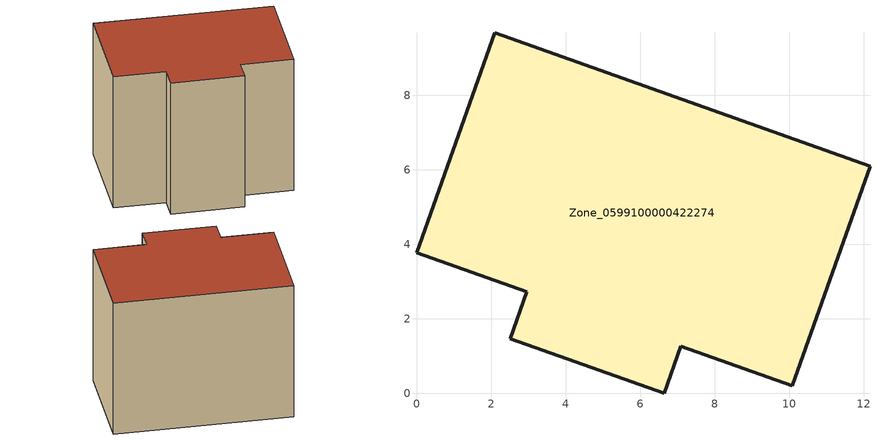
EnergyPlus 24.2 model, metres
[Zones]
Zone_0599100000422274
 floor ground (C_G): 0,3.77 2.09,9.67 12.17,6.1 10.08,0.2 7.1,1.25 6.65,0 2.52,1.47 2.96,2.72 z0.59
 wall outside (C_F): 2.09,9.67 0,3.77 2.96,2.72 2.52,1.47 6.65,0 7.1,1.25 10.08,0.2 12.17,6.1 2.09,9.67 z0.59:9.4
 roof outside (C_R): 6.65,0 7.1,1.25 10.08,0.2 12.17,6.1 2.09,9.67 0,3.77 2.96,2.72 2.52,1.47 z9.4
[BUILDING]
Pand.0599100000422274: North Axis=0; Terrain=City; Loads Convergence Tolerance Value=0.04; Temperature Convergence Tolerance Value=0.4; Solar Distribution=FullExterior; Maximum Number of Warmup Days=25; Minimum Number of Warmup Days=1
[Site:Location]
Rotterdam.The.Hague.AP_ZH_NLD Design_Conditions: Latitude=51.96; Longitude=4.45; Time Zone=1; Elevation=-4.5
[SITE:GROUNDTEMPERATURE:BUILDINGSURFACE]
18, 18, 18, 18, 18, 18, 18, 18, 18, 18, 18, 18
[MATERIAL] Thermal Absorptance=0.9; Solar Absorptance=0.7; Visible Absorptance=0.7
Name | Roughness | Thickness | Conductivity | Density | Specific Heat
G.TC.2006-2014 | MediumSmooth | 0.15 | 0.06 | 540 | 1210
F.TC.2006-2014 | Rough | 0.3 | 0.12 | 1920 | 840
R.TC.2006-2014 | MediumRough | 0.2 | 0.08 | 1500 | 1000
[CONSTRUCTION]
C_G: G.TC.2006-2014
C_F: F.TC.2006-2014
C_R: R.TC.2006-2014
[ZONE]
Zone_0599100000422274: Type=1; Multiplier=1; Ceiling Height=Autocalculate; Volume=Autocalculate; Floor Area=autocalculate; Part of Total Floor Area=Yes
[ZONEINFILTRATION:DESIGNFLOWRATE]
Infil_Zone_0599100000422274: Zone or ZoneList or Space or SpaceList=Zone_0599100000422274; Schedule=AlwaysOn; Design Flow Rate Calculation Method=Flow/Area; Flow Rate per Floor Area=0.0015; Constant Term Coefficient=1; Temperature Term Coefficient=0; Velocity Term Coefficient=0; Velocity Squared Term Coefficient=0
[HVACTEMPLATE:ZONE:IDEALLOADSAIRSYSTEM]
Zone_0599100000422274: Maximum Heating Supply Air Temperature=50; Minimum Cooling Supply Air Temperature=13; Maximum Heating Supply Air Humidity Ratio=0.0156; Minimum Cooling Supply Air Humidity Ratio=0.0077; Heating Limit=NoLimit; Cooling Limit=NoLimit; Dehumidification Control Type=ConstantSensibleHeatRatio; Cooling Sensible Heat Ratio=0.7; Dehumidification Setpoint=60; Humidification Control Type=None; Humidification Setpoint=30; Outdoor Air Method=None; Outdoor Air Flow Rate per Person=0.00944; Outdoor Air Flow Rate per Zone Floor Area=0; Outdoor Air Flow Rate per Zone=0; Demand Controlled Ventilation Type=None; Outdoor Air Economizer Type=NoEconomizer; Heat Recovery Type=None; Sensible Heat Recovery Effectiveness=0.7; Latent Heat Recovery Effectiveness=0.65
[ZONECONTROL:THERMOSTAT]
ThermostatControl_Zone_0599100000422274: Zone or ZoneList=Zone_0599100000422274; Control Type Schedule=DualSetpointControlType; Control 1=Thermostat_Zone_0599100000422274; Temperature Difference Between Cutout And Setpoint=0
[THERMOSTATSETPOINT:DUALSETPOINT]
Thermostat_Zone_0599100000422274: Heating Setpoint Temperature Schedule=HeatingSetpoint_Zone_0599100000422274; Cooling Setpoint Temperature Schedule=CoolingSetpoint_Zone_0599100000422274
[SCHEDULE:COMPACT]
HeatingSetpoint_Zone_0599100000422274: Through: 12/31, For: AllDays, Until: 24:00, 21
CoolingSetpoint_Zone_0599100000422274: Through: 12/31, For: AllDays, Until: 24:00, 24
DualSetpointControlType: Through: 12/31, For: AllDays, Until: 24:00, 4
AlwaysOn: Through: 12/31, For: AllDays, Until: 24:00, 1
